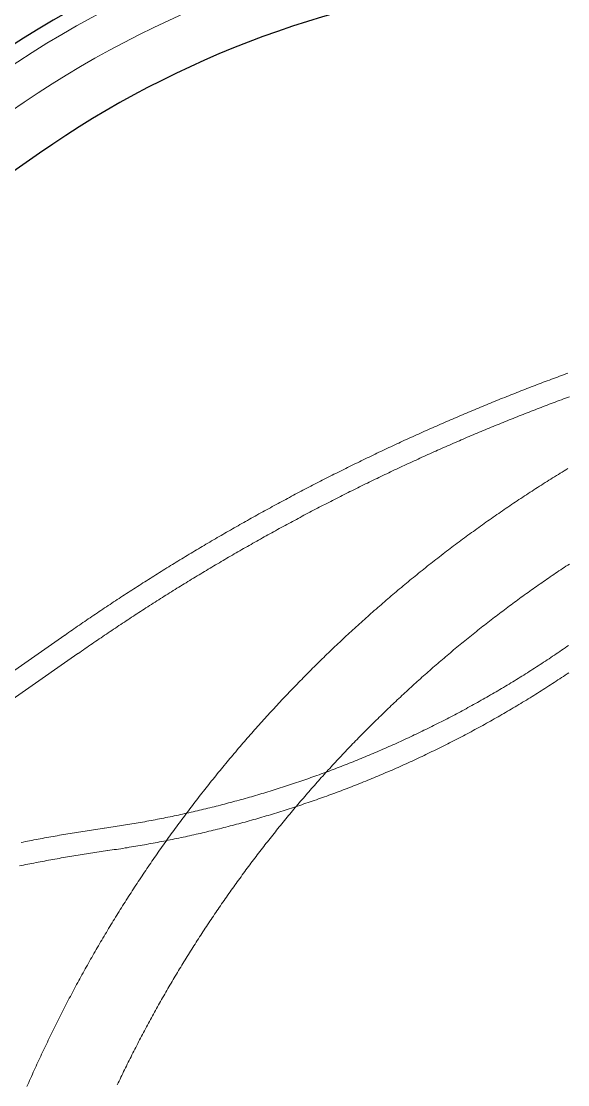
# Model space of a CAD drawing. Header units: millimetres. Extents: x 152904052 to 153933663, y 538271515 to 539240469.
# Drawn here: x 153535423 to 153537954, y 539135437 to 539140366 of the extents above; entities that cross this region are included whole.
import ezdxf

# ---------------------------------------------------------------- set-up
doc = ezdxf.new("R2010")
doc.units = ezdxf.units.MM
doc.layers.add('BORD', color=7, linetype='Continuous')

msp = doc.modelspace()

# ---------------------------------------------------------------- linework, layer by layer
at = {"layer": 'BORD', "color": 133}
for points in [[(153554984.3, 539142785.5), (153537621.8, 539141171.2, 0.129891), (153535157.4, 539140268.6, 0.129891)], [(153554996.9, 539142649.5), (153537634.5, 539141035.2, 0.130275), (153535229.4, 539140152.4), (153496595.8, 539113099.4)], [(153555015.4, 539142450.4), (153554741.3, 539142157.7), (153550360.2, 539141750.4), (153550161.9, 539141722.9), (153543988.6, 539141148.9), (153537679.4, 539140552.3, 0.130275), (153535507.6, 539139755.1), (153512021.4, 539123309), (153511884, 539123156.6)]]:
    msp.add_lwpolyline(points, format="xyb", dxfattribs=at)
at = {"layer": 'BORD', "color": 137, "lineweight": 0, "flags": 128}
for points in [[(153555004, 539142572.8), (153537641.6, 539140958.5, 0.130275), (153535273.5, 539140089.3), (153496639.9, 539113036.3)], [(153530945.3, 539136848.5), (153535372.2, 539139948.4, -0.130275), (153537657.5, 539140787.3), (153554721.3, 539142373.8), (153555015.4, 539142450.4)], [(153537962.1, 539138626.1), (153537952.8, 539138622.6), (153537943.4, 539138619.2), (153537934.1, 539138615.7), (153537924.7, 539138612.2), (153537915.3, 539138608.7), (153537906, 539138605.2), (153537896.6, 539138601.7), (153537887.3, 539138598.2), (153537878, 539138594.7), (153537868.6, 539138591.1), (153537859.3, 539138587.6), (153537850, 539138584), (153537840.6, 539138580.4), (153537831.3, 539138576.9), (153537822, 539138573.3), (153537812.7, 539138569.7), (153537803.4, 539138566.1), (153537794.1, 539138562.5), (153537784.8, 539138558.9), (153537775.5, 539138555.2), (153537766.2, 539138551.6), (153537756.9, 539138547.9), (153537747.6, 539138544.3), (153537738.3, 539138540.6), (153537729, 539138536.9), (153537719.7, 539138533.2), (153537710.4, 539138529.5), (153537701.2, 539138525.8), (153537691.9, 539138522.1), (153537682.6, 539138518.4), (153537673.4, 539138514.7), (153537664.1, 539138510.9), (153537654.9, 539138507.2), (153537645.6, 539138503.4), (153537636.4, 539138499.6), (153537627.1, 539138495.8), (153537617.9, 539138492.1), (153537608.7, 539138488.3), (153537599.4, 539138484.4), (153537590.2, 539138480.6), (153537581, 539138476.8), (153537571.8, 539138473), (153537562.6, 539138469.1), (153537553.3, 539138465.3), (153537544.1, 539138461.4), (153537534.9, 539138457.5), (153537525.7, 539138453.6), (153537516.5, 539138449.8), (153537507.3, 539138445.9), (153537498.2, 539138441.9), (153537489, 539138438), (153537479.8, 539138434.1), (153537470.6, 539138430.2), (153537461.4, 539138426.2), (153537452.3, 539138422.3), (153537443.1, 539138418.3), (153537434, 539138414.3), (153537424.8, 539138410.3), (153537415.6, 539138406.3), (153537406.5, 539138402.3), (153537397.4, 539138398.3), (153537388.2, 539138394.3), (153537379.1, 539138390.3), (153537369.9, 539138386.2), (153537360.8, 539138382.2), (153537351.7, 539138378.1), (153537342.6, 539138374.1), (153537333.5, 539138370), (153537324.3, 539138365.9), (153537315.2, 539138361.8), (153537306.1, 539138357.7), (153537297, 539138353.6), (153537287.9, 539138349.5), (153537278.8, 539138345.4), (153537269.8, 539138341.2), (153537260.7, 539138337.1), (153537251.6, 539138332.9), (153537242.5, 539138328.8), (153537233.4, 539138324.6), (153537224.4, 539138320.4), (153537215.3, 539138316.2), (153537206.3, 539138312), (153537197.2, 539138307.8), (153537188.2, 539138303.6), (153537179.1, 539138299.4), (153537170.1, 539138295.1), (153537161, 539138290.9), (153537152, 539138286.6), (153537143, 539138282.3), (153537134, 539138278.1), (153537124.9, 539138273.8), (153537115.9, 539138269.5), (153537106.9, 539138265.2), (153537097.9, 539138260.9), (153537088.9, 539138256.6), (153537079.9, 539138252.2), (153537070.9, 539138247.9), (153537061.9, 539138243.6), (153537052.9, 539138239.2), (153537043.9, 539138234.8), (153537035, 539138230.5), (153537026, 539138226.1), (153537017, 539138221.7), (153537008.1, 539138217.3), (153536999.1, 539138212.9), (153536990.2, 539138208.5), (153536981.2, 539138204), (153536972.3, 539138199.6), (153536963.3, 539138195.2), (153536954.4, 539138190.7), (153536945.4, 539138186.2), (153536936.5, 539138181.8), (153536927.6, 539138177.3), (153536918.7, 539138172.8), (153536909.8, 539138168.3), (153536900.9, 539138163.8), (153536891.9, 539138159.3), (153536883, 539138154.8), (153536874.1, 539138150.2), (153536865.3, 539138145.7), (153536856.4, 539138141.1), (153536847.5, 539138136.6), (153536838.6, 539138132), (153536829.7, 539138127.4), (153536820.9, 539138122.8), (153536812, 539138118.2), (153536803.1, 539138113.6), (153536794.3, 539138109), (153536785.4, 539138104.4), (153536776.6, 539138099.8), (153536767.7, 539138095.1), (153536758.9, 539138090.5), (153536750.1, 539138085.8), (153536741.3, 539138081.2), (153536732.4, 539138076.5), (153536723.6, 539138071.8), (153536714.8, 539138067.1), (153536706, 539138062.4), (153536697.2, 539138057.7), (153536688.4, 539138053), (153536679.6, 539138048.2), (153536670.8, 539138043.5), (153536662, 539138038.8), (153536653.2, 539138034), (153536644.5, 539138029.2), (153536635.7, 539138024.5), (153536626.9, 539138019.7), (153536618.2, 539138014.9), (153536609.4, 539138010.1), (153536600.7, 539138005.3), (153536591.9, 539138000.5), (153536583.2, 539137995.7), (153536574.4, 539137990.8), (153536565.7, 539137986), (153536557, 539137981.1), (153536548.2, 539137976.3), (153536539.5, 539137971.4), (153536530.8, 539137966.5), (153536522.1, 539137961.6), (153536513.4, 539137956.7), (153536504.7, 539137951.8), (153536496, 539137946.9), (153536487.3, 539137942), (153536478.6, 539137937.1), (153536470, 539137932.1), (153536461.3, 539137927.2), (153536452.6, 539137922.2), (153536444, 539137917.3), (153536435.3, 539137912.3), (153536426.6, 539137907.3), (153536418, 539137902.3), (153536409.4, 539137897.3), (153536400.7, 539137892.3), (153536392.1, 539137887.3), (153536383.5, 539137882.3), (153536374.8, 539137877.2), (153536366.2, 539137872.2), (153536357.6, 539137867.2), (153536349, 539137862.1), (153536340.4, 539137857), (153536331.8, 539137852), (153536323.2, 539137846.9), (153536314.6, 539137841.8), (153536306, 539137836.7), (153536297.4, 539137831.6), (153536288.9, 539137826.4), (153536280.3, 539137821.3), (153536271.7, 539137816.2), (153536263.2, 539137811), (153536254.6, 539137805.9), (153536246.1, 539137800.7), (153536237.5, 539137795.5), (153536229, 539137790.4), (153536220.5, 539137785.2), (153536211.9, 539137780), (153536203.4, 539137774.8), (153536194.9, 539137769.6), (153536186.4, 539137764.3), (153536177.9, 539137759.1), (153536169.4, 539137753.9), (153536160.9, 539137748.6), (153536152.4, 539137743.4), (153536143.9, 539137738.1), (153536135.4, 539137732.8), (153536127, 539137727.6), (153536118.5, 539137722.3), (153536110, 539137717), (153536101.6, 539137711.7), (153536093.1, 539137706.3), (153536084.7, 539137701), (153536076.2, 539137695.7), (153536067.8, 539137690.4), (153536059.4, 539137685), (153536050.9, 539137679.6), (153536042.5, 539137674.3), (153536034.1, 539137668.9), (153536025.7, 539137663.5), (153536017.3, 539137658.1), (153536008.9, 539137652.7), (153536000.5, 539137647.3), (153535992.1, 539137641.9), (153535983.7, 539137636.5), (153535975.3, 539137631.1), (153535967, 539137625.6), (153535958.6, 539137620.2), (153535950.2, 539137614.7), (153535941.9, 539137609.2), (153535933.5, 539137603.8), (153535925.2, 539137598.3), (153535916.9, 539137592.8), (153535908.5, 539137587.3), (153535900.2, 539137581.8), (153535891.9, 539137576.3), (153535883.6, 539137570.7), (153535875.2, 539137565.2), (153535866.9, 539137559.7), (153535858.6, 539137554.1), (153535850.3, 539137548.6), (153535842, 539137543), (153535833.8, 539137537.4), (153535825.5, 539137531.8), (153535817.2, 539137526.2), (153535808.9, 539137520.6), (153535800.7, 539137515), (153535792.4, 539137509.4), (153535784.2, 539137503.8), (153535775.9, 539137498.2), (153535767.7, 539137492.5), (153535759.5, 539137486.9), (153535751.2, 539137481.2), (153535743, 539137475.6), (153535734.8, 539137469.9), (153535726.6, 539137464.2), (153535718.4, 539137458.5), (153535710.2, 539137452.8), (153535702, 539137447.1), (153535693.8, 539137441.4), (153535685.6, 539137435.7), (153535685.1, 539137435.3), (153535685.1, 539137435.3), (153533439.3, 539135862.8, 0.943817)]]:
    msp.add_lwpolyline(points, format="xyb", dxfattribs=at)
for points in [[(153537954.3, 539138735), (153537944.8, 539138731.6), (153537935.3, 539138728.1), (153537925.9, 539138724.6), (153537916.4, 539138721.1), (153537906.9, 539138717.6), (153537897.5, 539138714.1), (153537888, 539138710.6), (153537878.6, 539138707.1), (153537869.1, 539138703.5), (153537859.7, 539138700), (153537850.2, 539138696.4), (153537840.8, 539138692.9), (153537831.4, 539138689.3), (153537821.9, 539138685.7), (153537812.5, 539138682.1), (153537803.1, 539138678.5), (153537793.7, 539138674.9), (153537784.2, 539138671.3), (153537774.8, 539138667.6), (153537765.4, 539138664), (153537756, 539138660.3), (153537746.6, 539138656.7), (153537737.2, 539138653), (153537727.8, 539138649.3), (153537718.4, 539138645.6), (153537709, 539138641.9), (153537699.6, 539138638.2), (153537690.3, 539138634.5), (153537680.9, 539138630.8), (153537671.5, 539138627.1), (153537662.2, 539138623.3), (153537652.8, 539138619.6), (153537643.4, 539138615.8), (153537634.1, 539138612), (153537624.7, 539138608.2), (153537615.4, 539138604.4), (153537606, 539138600.6), (153537596.7, 539138596.8), (153537587.3, 539138593), (153537578, 539138589.2), (153537568.7, 539138585.3), (153537559.3, 539138581.5), (153537550, 539138577.6), (153537540.7, 539138573.8), (153537531.4, 539138569.9), (153537522.1, 539138566), (153537512.8, 539138562.1), (153537503.5, 539138558.2), (153537494.2, 539138554.3), (153537484.9, 539138550.4), (153537475.6, 539138546.4), (153537466.3, 539138542.5), (153537457, 539138538.5), (153537447.7, 539138534.6), (153537438.4, 539138530.6), (153537429.2, 539138526.6), (153537419.9, 539138522.6), (153537410.6, 539138518.7), (153537401.4, 539138514.6), (153537392.1, 539138510.6), (153537382.9, 539138506.6), (153537373.6, 539138502.6), (153537364.4, 539138498.5), (153537355.1, 539138494.5), (153537345.9, 539138490.4), (153537336.7, 539138486.3), (153537327.4, 539138482.3), (153537318.2, 539138478.2), (153537309, 539138474.1), (153537299.8, 539138470), (153537290.6, 539138465.8), (153537281.4, 539138461.7), (153537272.2, 539138457.6), (153537263, 539138453.4), (153537253.8, 539138449.3), (153537244.6, 539138445.1), (153537235.4, 539138441), (153537226.2, 539138436.8), (153537217, 539138432.6), (153537207.8, 539138428.4), (153537198.7, 539138424.2), (153537189.5, 539138420), (153537180.3, 539138415.7), (153537171.2, 539138411.5), (153537162, 539138407.2), (153537152.9, 539138403), (153537143.7, 539138398.7), (153537134.6, 539138394.5), (153537125.5, 539138390.2), (153537116.3, 539138385.9), (153537107.2, 539138381.6), (153537098.1, 539138377.3), (153537089, 539138372.9), (153537079.8, 539138368.6), (153537070.7, 539138364.3), (153537061.6, 539138359.9), (153537052.5, 539138355.6), (153537043.4, 539138351.2), (153537034.3, 539138346.8), (153537025.2, 539138342.5), (153537016.2, 539138338.1), (153537007.1, 539138333.7), (153536998, 539138329.3), (153536988.9, 539138324.8), (153536979.9, 539138320.4), (153536970.8, 539138316), (153536961.8, 539138311.5), (153536952.7, 539138307.1), (153536943.7, 539138302.6), (153536934.6, 539138298.1), (153536925.6, 539138293.7), (153536916.5, 539138289.2), (153536907.5, 539138284.7), (153536898.5, 539138280.2), (153536889.5, 539138275.6), (153536880.4, 539138271.1), (153536871.4, 539138266.6), (153536862.4, 539138262), (153536853.4, 539138257.5), (153536844.4, 539138252.9), (153536835.4, 539138248.3), (153536826.4, 539138243.8), (153536817.4, 539138239.2), (153536808.5, 539138234.6), (153536799.5, 539138230), (153536790.5, 539138225.3), (153536781.5, 539138220.7), (153536772.6, 539138216.1), (153536763.6, 539138211.4), (153536754.7, 539138206.8), (153536745.7, 539138202.1), (153536736.8, 539138197.4), (153536727.8, 539138192.8), (153536718.9, 539138188.1), (153536710, 539138183.4), (153536701.1, 539138178.7), (153536692.1, 539138174), (153536683.2, 539138169.2), (153536674.3, 539138164.5), (153536665.4, 539138159.8), (153536656.5, 539138155), (153536647.6, 539138150.2), (153536638.7, 539138145.5), (153536629.8, 539138140.7), (153536620.9, 539138135.9), (153536612.1, 539138131.1), (153536603.2, 539138126.3), (153536594.3, 539138121.5), (153536585.5, 539138116.7), (153536576.6, 539138111.8), (153536567.8, 539138107), (153536558.9, 539138102.2), (153536550.1, 539138097.3), (153536541.2, 539138092.4), (153536532.4, 539138087.6), (153536523.6, 539138082.7), (153536514.7, 539138077.8), (153536505.9, 539138072.9), (153536497.1, 539138068), (153536488.3, 539138063), (153536479.5, 539138058.1), (153536470.7, 539138053.2), (153536461.9, 539138048.2), (153536453.1, 539138043.3), (153536444.3, 539138038.3), (153536435.5, 539138033.3), (153536426.8, 539138028.4), (153536418, 539138023.4), (153536409.2, 539138018.4), (153536400.5, 539138013.4), (153536391.7, 539138008.4), (153536383, 539138003.3), (153536374.2, 539137998.3), (153536365.5, 539137993.2), (153536356.7, 539137988.2), (153536348, 539137983.1), (153536339.3, 539137978.1), (153536330.6, 539137973), (153536321.9, 539137967.9), (153536313.1, 539137962.8), (153536304.4, 539137957.7), (153536295.7, 539137952.6), (153536287.1, 539137947.5), (153536278.4, 539137942.3), (153536269.7, 539137937.2), (153536261, 539137932.1), (153536252.3, 539137926.9), (153536243.7, 539137921.7), (153536235, 539137916.6), (153536226.3, 539137911.4), (153536217.7, 539137906.2), (153536209, 539137901), (153536200.4, 539137895.8), (153536191.8, 539137890.6), (153536183.1, 539137885.3), (153536174.5, 539137880.1), (153536165.9, 539137874.9), (153536157.3, 539137869.6), (153536148.7, 539137864.4), (153536140, 539137859.1), (153536131.4, 539137853.8), (153536122.8, 539137848.5), (153536114.3, 539137843.2), (153536105.7, 539137837.9), (153536097.1, 539137832.6), (153536088.5, 539137827.3), (153536080, 539137822), (153536071.4, 539137816.6), (153536062.8, 539137811.3), (153536054.3, 539137805.9), (153536045.7, 539137800.6), (153536037.2, 539137795.2), (153536028.7, 539137789.8), (153536020.1, 539137784.4), (153536011.6, 539137779), (153536003.1, 539137773.6), (153535994.6, 539137768.2), (153535986.1, 539137762.8), (153535977.5, 539137757.4), (153535969.1, 539137751.9), (153535960.6, 539137746.5), (153535952.1, 539137741), (153535943.6, 539137735.6), (153535935.1, 539137730.1), (153535926.6, 539137724.6), (153535918.2, 539137719.1), (153535909.7, 539137713.6), (153535901.3, 539137708.1), (153535892.8, 539137702.6), (153535884.4, 539137697.1), (153535875.9, 539137691.5), (153535867.5, 539137686), (153535859.1, 539137680.5), (153535850.6, 539137674.9), (153535842.2, 539137669.3), (153535833.8, 539137663.8), (153535825.4, 539137658.2), (153535817, 539137652.6), (153535808.6, 539137647), (153535800.2, 539137641.4), (153535791.9, 539137635.8), (153535783.5, 539137630.1), (153535775.1, 539137624.5), (153535766.7, 539137618.9), (153535758.4, 539137613.2), (153535750, 539137607.6), (153535741.7, 539137601.9), (153535733.3, 539137596.2), (153535725, 539137590.5), (153535716.7, 539137584.8), (153535708.3, 539137579.1), (153535700, 539137573.4), (153535691.7, 539137567.7), (153535683.4, 539137562), (153535675.1, 539137556.3), (153535666.8, 539137550.5), (153535658.5, 539137544.8), (153535650.2, 539137539), (153535641.9, 539137533.2), (153535633.7, 539137527.5), (153535625.4, 539137521.7), (153535624.9, 539137521.3), (153535624.9, 539137521.3), (153532203.2, 539135125.5)], [(153535449, 539135428.9), (153535453.2, 539135438.4), (153535457.3, 539135447.8), (153535461.5, 539135457.2), (153535465.7, 539135466.7), (153535469.8, 539135476.1), (153535474.1, 539135485.5), (153535478.3, 539135494.9), (153535482.5, 539135504.3), (153535486.8, 539135513.7), (153535491, 539135523.1), (153535495.3, 539135532.5), (153535499.6, 539135541.8), (153535503.9, 539135551.2), (153535508.3, 539135560.5), (153535512.6, 539135569.9), (153535517, 539135579.2), (153535521.4, 539135588.6), (153535525.7, 539135597.9), (153535530.2, 539135607.2), (153535534.6, 539135616.5), (153535539, 539135625.8), (153535543.5, 539135635.1), (153535547.9, 539135644.4), (153535552.4, 539135653.7), (153535556.9, 539135663), (153535561.4, 539135672.3), (153535566, 539135681.5), (153535570.5, 539135690.8), (153535575.1, 539135700), (153535579.6, 539135709.3), (153535584.2, 539135718.5), (153535588.8, 539135727.7), (153535593.4, 539135736.9), (153535598.1, 539135746.1), (153535602.7, 539135755.3), (153535607.4, 539135764.5), (153535612.1, 539135773.7), (153535616.8, 539135782.9), (153535621.5, 539135792.1), (153535626.2, 539135801.2), (153535630.9, 539135810.4), (153535635.7, 539135819.5), (153535640.5, 539135828.7), (153535645.3, 539135837.8), (153535650.1, 539135846.9), (153535654.9, 539135856), (153535659.7, 539135865.2), (153535664.6, 539135874.3), (153535669.4, 539135883.4), (153535674.3, 539135892.4), (153535679.2, 539135901.5), (153535684.1, 539135910.6), (153535689, 539135919.6), (153535693.9, 539135928.7), (153535698.9, 539135937.7), (153535703.8, 539135946.8), (153535708.8, 539135955.8), (153535713.8, 539135964.8), (153535718.8, 539135973.8), (153535723.9, 539135982.8), (153535728.9, 539135991.8), (153535733.9, 539136000.8), (153535739, 539136009.8), (153535744.1, 539136018.8), (153535749.2, 539136027.7), (153535754.3, 539136036.7), (153535759.4, 539136045.6), (153535764.6, 539136054.6), (153535769.7, 539136063.5), (153535774.9, 539136072.4), (153535780.1, 539136081.3), (153535785.3, 539136090.2), (153535790.5, 539136099.1), (153535795.7, 539136108), (153535801, 539136116.9), (153535806.2, 539136125.8), (153535811.5, 539136134.6), (153535816.8, 539136143.5), (153535822.1, 539136152.3), (153535827.4, 539136161.1), (153535832.7, 539136170), (153535838.1, 539136178.8), (153535843.4, 539136187.6), (153535848.8, 539136196.4), (153535854.2, 539136205.2), (153535859.6, 539136214), (153535865, 539136222.7), (153535870.4, 539136231.5), (153535875.9, 539136240.2), (153535881.3, 539136249), (153535886.8, 539136257.7), (153535892.3, 539136266.5), (153535897.8, 539136275.2), (153535903.3, 539136283.9), (153535908.9, 539136292.6), (153535914.4, 539136301.3), (153535920, 539136310), (153535925.5, 539136318.6), (153535931.1, 539136327.3), (153535936.7, 539136336), (153535942.3, 539136344.6), (153535948, 539136353.2), (153535953.6, 539136361.9), (153535959.3, 539136370.5), (153535964.9, 539136379.1), (153535970.6, 539136387.7), (153535976.3, 539136396.3), (153535982.1, 539136404.9), (153535987.8, 539136413.4), (153535993.5, 539136422), (153535999.3, 539136430.5), (153536005.1, 539136439.1), (153536010.8, 539136447.6), (153536016.6, 539136456.1), (153536022.5, 539136464.7), (153536028.3, 539136473.2), (153536034.1, 539136481.7), (153536040, 539136490.1), (153536045.8, 539136498.6), (153536051.7, 539136507.1), (153536057.6, 539136515.5), (153536063.5, 539136524), (153536069.5, 539136532.4), (153536075.4, 539136540.9), (153536081.3, 539136549.3), (153536087.3, 539136557.7), (153536093.3, 539136566.1), (153536099.3, 539136574.5), (153536105.3, 539136582.9), (153536111.3, 539136591.2), (153536117.4, 539136599.6), (153536123.4, 539136607.9), (153536129.5, 539136616.3), (153536135.5, 539136624.6), (153536141.6, 539136632.9), (153536147.7, 539136641.2), (153536153.8, 539136649.5), (153536160, 539136657.8), (153536166.1, 539136666.1), (153536172.3, 539136674.4), (153536178.4, 539136682.6), (153536184.6, 539136690.9), (153536190.8, 539136699.1), (153536197, 539136707.3), (153536203.3, 539136715.6), (153536209.5, 539136723.8), (153536215.8, 539136732), (153536222, 539136740.2), (153536228.3, 539136748.3), (153536234.6, 539136756.5), (153536240.9, 539136764.7), (153536247.2, 539136772.8), (153536253.6, 539136780.9), (153536259.9, 539136789.1), (153536266.3, 539136797.2), (153536272.6, 539136805.3), (153536279, 539136813.4), (153536285.4, 539136821.5), (153536291.8, 539136829.5), (153536298.2, 539136837.6), (153536304.7, 539136845.6), (153536311.1, 539136853.7), (153536317.6, 539136861.7), (153536324.1, 539136869.7), (153536330.6, 539136877.8), (153536337.1, 539136885.8), (153536343.6, 539136893.7), (153536350.1, 539136901.7), (153536356.7, 539136909.7), (153536363.2, 539136917.6), (153536369.8, 539136925.6), (153536376.4, 539136933.5), (153536383, 539136941.4), (153536389.6, 539136949.4), (153536396.2, 539136957.3), (153536402.8, 539136965.2), (153536409.5, 539136973), (153536416.1, 539136980.9), (153536422.8, 539136988.8), (153536429.5, 539136996.6), (153536436.2, 539137004.4), (153536442.9, 539137012.3), (153536449.6, 539137020.1), (153536456.4, 539137027.9), (153536463.1, 539137035.7), (153536469.9, 539137043.5), (153536476.7, 539137051.2), (153536483.5, 539137059), (153536490.3, 539137066.7), (153536497.1, 539137074.5), (153536503.9, 539137082.2), (153536510.7, 539137089.9), (153536517.6, 539137097.6), (153536524.4, 539137105.3), (153536531.3, 539137113), (153536538.2, 539137120.7), (153536545.1, 539137128.3), (153536552, 539137136), (153536559, 539137143.6), (153536565.9, 539137151.2), (153536572.8, 539137158.9), (153536579.8, 539137166.5), (153536586.8, 539137174), (153536593.8, 539137181.6), (153536600.8, 539137189.2), (153536607.8, 539137196.7), (153536614.8, 539137204.3), (153536621.9, 539137211.8), (153536628.9, 539137219.3), (153536636, 539137226.9), (153536643.1, 539137234.4), (153536650.1, 539137241.8), (153536657.2, 539137249.3), (153536664.4, 539137256.8), (153536671.5, 539137264.2), (153536678.6, 539137271.7), (153536685.8, 539137279.1), (153536692.9, 539137286.5), (153536700.1, 539137293.9), (153536707.3, 539137301.3), (153536714.5, 539137308.7), (153536721.7, 539137316.1), (153536728.9, 539137323.4), (153536736.2, 539137330.8), (153536743.4, 539137338.1), (153536750.7, 539137345.4), (153536757.9, 539137352.7), (153536765.2, 539137360), (153536772.5, 539137367.3), (153536779.8, 539137374.6), (153536787.1, 539137381.9), (153536794.5, 539137389.1), (153536801.8, 539137396.3), (153536809.2, 539137403.6), (153536816.5, 539137410.8), (153536823.9, 539137418), (153536831.3, 539137425.2), (153536838.7, 539137432.4), (153536846.1, 539137439.5), (153536853.5, 539137446.7), (153536861, 539137453.8), (153536868.4, 539137460.9), (153536875.9, 539137468.1), (153536883.3, 539137475.2), (153536890.8, 539137482.3), (153536898.3, 539137489.3), (153536905.8, 539137496.4), (153536913.3, 539137503.5), (153536920.9, 539137510.5), (153536928.4, 539137517.5), (153536936, 539137524.5), (153536943.5, 539137531.6), (153536951.1, 539137538.5), (153536958.7, 539137545.5), (153536966.3, 539137552.5), (153536973.9, 539137559.5), (153536981.5, 539137566.4), (153536989.1, 539137573.3), (153536996.8, 539137580.2), (153537004.4, 539137587.2), (153537012.1, 539137594), (153537019.8, 539137600.9), (153537027.5, 539137607.8), (153537035.2, 539137614.7), (153537042.9, 539137621.5), (153537050.6, 539137628.3), (153537058.3, 539137635.1), (153537066.1, 539137642), (153537073.8, 539137648.7), (153537081.6, 539137655.5), (153537089.4, 539137662.3), (153537097.2, 539137669), (153537105, 539137675.8), (153537112.8, 539137682.5), (153537120.6, 539137689.2), (153537128.4, 539137695.9), (153537136.3, 539137702.6), (153537144.1, 539137709.3), (153537152, 539137716), (153537159.9, 539137722.6), (153537167.8, 539137729.3), (153537175.7, 539137735.9), (153537183.6, 539137742.5), (153537191.5, 539137749.1), (153537199.4, 539137755.7), (153537207.4, 539137762.3), (153537215.3, 539137768.8), (153537223.3, 539137775.4), (153537231.3, 539137781.9), (153537239.3, 539137788.4), (153537247.3, 539137794.9), (153537255.3, 539137801.4), (153537263.3, 539137807.9), (153537271.3, 539137814.4), (153537279.3, 539137820.8), (153537287.4, 539137827.3), (153537295.4, 539137833.7), (153537303.5, 539137840.1), (153537311.6, 539137846.5), (153537319.7, 539137852.9), (153537327.8, 539137859.3), (153537335.9, 539137865.7), (153537344, 539137872), (153537352.2, 539137878.3), (153537360.3, 539137884.7), (153537368.5, 539137891), (153537376.6, 539137897.3), (153537384.8, 539137903.6), (153537393, 539137909.8), (153537401.2, 539137916.1), (153537409.4, 539137922.3), (153537417.6, 539137928.5), (153537425.8, 539137934.8), (153537434.1, 539137941), (153537442.3, 539137947.2), (153537450.6, 539137953.3), (153537458.8, 539137959.5), (153537467.1, 539137965.6), (153537475.4, 539137971.8), (153537483.7, 539137977.9), (153537492, 539137984), (153537500.3, 539137990.1), (153537508.6, 539137996.2), (153537517, 539138002.2), (153537525.3, 539138008.3), (153537533.7, 539138014.3), (153537542, 539138020.4), (153537550.4, 539138026.4), (153537558.8, 539138032.4), (153537567.2, 539138038.4), (153537575.6, 539138044.3), (153537584, 539138050.3), (153537592.4, 539138056.2), (153537600.9, 539138062.2), (153537609.3, 539138068.1), (153537617.8, 539138074), (153537626.2, 539138079.9), (153537634.7, 539138085.7), (153537643.2, 539138091.6), (153537651.7, 539138097.4), (153537660.2, 539138103.3), (153537668.7, 539138109.1), (153537677.2, 539138114.9), (153537685.7, 539138120.7), (153537694.3, 539138126.5), (153537702.8, 539138132.2), (153537711.4, 539138138), (153537720, 539138143.7), (153537728.5, 539138149.4), (153537737.1, 539138155.1), (153537745.7, 539138160.8), (153537754.3, 539138166.5), (153537762.9, 539138172.2), (153537771.6, 539138177.8), (153537780.2, 539138183.4), (153537788.8, 539138189.1), (153537797.5, 539138194.7), (153537806.2, 539138200.3), (153537814.8, 539138205.8), (153537823.5, 539138211.4), (153537832.2, 539138217), (153537840.9, 539138222.5), (153537849.6, 539138228), (153537858.3, 539138233.5), (153537867, 539138239), (153537875.8, 539138244.5), (153537884.5, 539138250), (153537893.3, 539138255.4), (153537902, 539138260.8), (153537910.8, 539138266.3), (153537919.6, 539138271.7), (153537928.4, 539138277.1), (153537937.2, 539138282.4), (153537946, 539138287.8), (153537954.8, 539138293.2)], [(153535867.6, 539135436.6), (153535871.7, 539135445.4), (153535875.9, 539135454.1), (153535880.1, 539135462.9), (153535884.3, 539135471.6), (153535888.5, 539135480.3), (153535892.7, 539135489.1), (153535896.9, 539135497.8), (153535901.1, 539135506.5), (153535905.4, 539135515.2), (153535909.7, 539135523.9), (153535914, 539135532.6), (153535918.3, 539135541.3), (153535922.6, 539135549.9), (153535926.9, 539135558.6), (153535931.2, 539135567.3), (153535935.6, 539135575.9), (153535940, 539135584.6), (153535944.3, 539135593.2), (153535948.7, 539135601.9), (153535953.2, 539135610.5), (153535957.6, 539135619.1), (153535962, 539135627.7), (153535966.5, 539135636.3), (153535971, 539135644.9), (153535975.4, 539135653.5), (153535979.9, 539135662.1), (153535984.4, 539135670.7), (153535989, 539135679.2), (153535993.5, 539135687.8), (153535998.1, 539135696.3), (153536002.6, 539135704.9), (153536007.2, 539135713.4), (153536011.8, 539135722), (153536016.4, 539135730.5), (153536021, 539135739), (153536025.7, 539135747.5), (153536030.3, 539135756), (153536035, 539135764.5), (153536039.7, 539135773), (153536044.4, 539135781.5), (153536049.1, 539135789.9), (153536053.8, 539135798.4), (153536058.5, 539135806.9), (153536063.3, 539135815.3), (153536068, 539135823.7), (153536072.8, 539135832.2), (153536077.6, 539135840.6), (153536082.4, 539135849), (153536087.2, 539135857.4), (153536092.1, 539135865.8), (153536096.9, 539135874.2), (153536101.8, 539135882.6), (153536106.6, 539135891), (153536111.5, 539135899.3), (153536116.4, 539135907.7), (153536121.3, 539135916), (153536126.3, 539135924.4), (153536131.2, 539135932.7), (153536136.2, 539135941.1), (153536141.1, 539135949.4), (153536146.1, 539135957.7), (153536151.1, 539135966), (153536156.1, 539135974.3), (153536161.2, 539135982.6), (153536166.2, 539135990.8), (153536171.2, 539135999.1), (153536176.3, 539136007.4), (153536181.4, 539136015.6), (153536186.5, 539136023.9), (153536191.6, 539136032.1), (153536196.7, 539136040.3), (153536201.8, 539136048.6), (153536207, 539136056.8), (153536212.1, 539136065), (153536217.3, 539136073.2), (153536222.5, 539136081.4), (153536227.7, 539136089.5), (153536232.9, 539136097.7), (153536238.1, 539136105.9), (153536243.4, 539136114), (153536248.6, 539136122.2), (153536253.9, 539136130.3), (153536259.2, 539136138.4), (153536264.4, 539136146.5), (153536269.8, 539136154.6), (153536275.1, 539136162.7), (153536280.4, 539136170.8), (153536285.8, 539136178.9), (153536291.1, 539136187), (153536296.5, 539136195.1), (153536301.9, 539136203.1), (153536307.3, 539136211.2), (153536312.7, 539136219.2), (153536318.1, 539136227.2), (153536323.5, 539136235.2), (153536329, 539136243.3), (153536334.5, 539136251.3), (153536339.9, 539136259.3), (153536345.4, 539136267.2), (153536350.9, 539136275.2), (153536356.4, 539136283.2), (153536362, 539136291.1), (153536367.5, 539136299.1), (153536373.1, 539136307), (153536378.6, 539136315), (153536384.2, 539136322.9), (153536389.8, 539136330.8), (153536395.4, 539136338.7), (153536401, 539136346.6), (153536406.7, 539136354.5), (153536412.3, 539136362.4), (153536418, 539136370.2), (153536423.6, 539136378.1), (153536429.3, 539136385.9), (153536435, 539136393.8), (153536440.7, 539136401.6), (153536446.5, 539136409.4), (153536452.2, 539136417.2), (153536458, 539136425), (153536463.7, 539136432.8), (153536469.5, 539136440.6), (153536475.3, 539136448.4), (153536481.1, 539136456.1), (153536486.9, 539136463.9), (153536492.7, 539136471.6), (153536498.6, 539136479.4), (153536504.4, 539136487.1), (153536510.3, 539136494.8), (153536516.1, 539136502.5), (153536522, 539136510.2), (153536527.9, 539136517.9), (153536533.8, 539136525.6), (153536539.8, 539136533.2), (153536545.7, 539136540.9), (153536551.7, 539136548.5), (153536557.6, 539136556.2), (153536563.6, 539136563.8), (153536569.6, 539136571.4), (153536575.6, 539136579), (153536581.6, 539136586.6), (153536587.6, 539136594.2), (153536593.7, 539136601.8), (153536599.7, 539136609.4), (153536605.8, 539136616.9), (153536611.9, 539136624.5), (153536618, 539136632), (153536624.1, 539136639.5), (153536630.2, 539136647), (153536636.3, 539136654.6), (153536642.4, 539136662.1), (153536648.6, 539136669.5), (153536654.7, 539136677), (153536660.9, 539136684.5), (153536667.1, 539136691.9), (153536673.3, 539136699.4), (153536679.5, 539136706.8), (153536685.7, 539136714.3), (153536692, 539136721.7), (153536698.2, 539136729.1), (153536704.5, 539136736.5), (153536710.8, 539136743.9), (153536717, 539136751.2), (153536723.3, 539136758.6), (153536729.6, 539136766), (153536736, 539136773.3), (153536742.3, 539136780.6), (153536748.6, 539136788), (153536755, 539136795.3), (153536761.4, 539136802.6), (153536767.7, 539136809.9), (153536774.1, 539136817.2), (153536780.5, 539136824.4), (153536787, 539136831.7), (153536793.4, 539136838.9), (153536799.8, 539136846.2), (153536806.3, 539136853.4), (153536812.7, 539136860.6), (153536819.2, 539136867.8), (153536825.7, 539136875), (153536832.2, 539136882.2), (153536838.7, 539136889.4), (153536845.2, 539136896.6), (153536851.8, 539136903.7), (153536858.3, 539136910.9), (153536864.9, 539136918), (153536871.4, 539136925.1), (153536878, 539136932.2), (153536884.6, 539136939.3), (153536891.2, 539136946.4), (153536897.8, 539136953.5), (153536904.5, 539136960.6), (153536911.1, 539136967.6), (153536917.8, 539136974.7), (153536924.4, 539136981.7), (153536931.1, 539136988.8), (153536937.8, 539136995.8), (153536944.5, 539137002.8), (153536951.2, 539137009.8), (153536957.9, 539137016.7), (153536964.6, 539137023.7), (153536971.4, 539137030.7), (153536978.1, 539137037.6), (153536984.9, 539137044.6), (153536991.7, 539137051.5), (153536998.5, 539137058.4), (153537005.3, 539137065.3), (153537012.1, 539137072.2), (153537018.9, 539137079.1), (153537025.7, 539137086), (153537032.6, 539137092.8), (153537039.4, 539137099.7), (153537046.3, 539137106.5), (153537053.2, 539137113.3), (153537060.1, 539137120.1), (153537067, 539137126.9), (153537073.9, 539137133.7), (153537080.8, 539137140.5), (153537087.7, 539137147.3), (153537094.7, 539137154), (153537101.6, 539137160.8), (153537108.6, 539137167.5), (153537115.6, 539137174.2), (153537122.6, 539137181), (153537129.6, 539137187.7), (153537136.6, 539137194.3), (153537143.6, 539137201), (153537150.6, 539137207.7), (153537157.7, 539137214.3), (153537164.7, 539137221), (153537171.8, 539137227.6), (153537178.9, 539137234.2), (153537186, 539137240.8), (153537193.1, 539137247.4), (153537200.2, 539137254), (153537207.3, 539137260.6), (153537214.4, 539137267.2), (153537221.6, 539137273.7), (153537228.7, 539137280.3), (153537235.9, 539137286.8), (153537243, 539137293.3), (153537250.2, 539137299.8), (153537257.4, 539137306.3), (153537264.6, 539137312.8), (153537271.8, 539137319.2), (153537279.1, 539137325.7), (153537286.3, 539137332.1), (153537293.6, 539137338.6), (153537300.8, 539137345), (153537308.1, 539137351.4), (153537315.4, 539137357.8), (153537322.7, 539137364.2), (153537330, 539137370.5), (153537337.3, 539137376.9), (153537344.6, 539137383.3), (153537351.9, 539137389.6), (153537359.3, 539137395.9), (153537366.6, 539137402.2), (153537374, 539137408.5), (153537381.3, 539137414.8), (153537388.7, 539137421.1), (153537396.1, 539137427.4), (153537403.5, 539137433.6), (153537410.9, 539137439.8), (153537418.4, 539137446.1), (153537425.8, 539137452.3), (153537433.2, 539137458.5), (153537440.7, 539137464.7), (153537448.2, 539137470.9), (153537455.6, 539137477), (153537463.1, 539137483.2), (153537470.6, 539137489.3), (153537478.1, 539137495.5), (153537485.6, 539137501.6), (153537493.2, 539137507.7), (153537500.7, 539137513.8), (153537508.2, 539137519.9), (153537515.8, 539137525.9), (153537523.4, 539137532), (153537530.9, 539137538), (153537538.5, 539137544), (153537546.1, 539137550.1), (153537553.7, 539137556.1), (153537561.3, 539137562.1), (153537569, 539137568), (153537576.6, 539137574), (153537584.2, 539137580), (153537591.9, 539137585.9), (153537599.6, 539137591.8), (153537607.2, 539137597.8), (153537614.9, 539137603.7), (153537622.6, 539137609.6), (153537630.3, 539137615.4), (153537638, 539137621.3), (153537645.7, 539137627.2), (153537653.5, 539137633), (153537661.2, 539137638.8), (153537669, 539137644.7), (153537676.7, 539137650.5), (153537684.5, 539137656.2), (153537692.3, 539137662), (153537700.1, 539137667.8), (153537707.9, 539137673.5), (153537715.7, 539137679.3), (153537723.5, 539137685), (153537731.3, 539137690.7), (153537739.1, 539137696.4), (153537747, 539137702.1), (153537754.8, 539137707.8), (153537762.7, 539137713.5), (153537770.6, 539137719.1), (153537778.5, 539137724.7), (153537786.3, 539137730.4), (153537794.2, 539137736), (153537802.2, 539137741.6), (153537810.1, 539137747.2), (153537818, 539137752.7), (153537825.9, 539137758.3), (153537833.9, 539137763.8), (153537841.8, 539137769.4), (153537849.8, 539137774.9), (153537857.8, 539137780.4), (153537865.8, 539137785.9), (153537873.7, 539137791.4), (153537881.7, 539137796.9), (153537889.8, 539137802.3), (153537897.8, 539137807.8), (153537905.8, 539137813.2), (153537913.8, 539137818.6), (153537921.9, 539137824), (153537929.9, 539137829.4), (153537938, 539137834.8), (153537946.1, 539137840.1), (153537954.1, 539137845.5), (153537962.2, 539137850.8)], [(153535422.2, 539136560.2), (153535432, 539136562.2), (153535441.9, 539136564.1), (153535451.7, 539136566), (153535461.5, 539136568), (153535471.4, 539136569.9), (153535481.2, 539136571.8), (153535491.1, 539136573.6), (153535500.9, 539136575.5), (153535510.7, 539136577.3), (153535520.6, 539136579.2), (153535530.5, 539136581), (153535540.3, 539136582.8), (153535550.2, 539136584.6), (153535560, 539136586.4), (153535569.9, 539136588.1), (153535579.8, 539136589.9), (153535589.6, 539136591.6), (153535599.5, 539136593.3), (153535609.4, 539136595), (153535619.3, 539136596.7), (153535629.1, 539136598.4), (153535639, 539136600.1), (153535648.9, 539136601.7), (153535658.8, 539136603.3), (153535668.7, 539136605), (153535678.6, 539136606.6), (153535688.5, 539136608.2), (153535698.4, 539136609.7), (153535708.3, 539136611.3), (153535718.2, 539136612.8), (153535728.1, 539136614.4), (153535738, 539136615.9), (153535747.9, 539136617.4), (153535757.8, 539136618.9), (153535767.7, 539136620.4), (153535777.6, 539136621.8), (153535787.5, 539136623.3), (153535797.5, 539136624.7), (153535807.4, 539136626.2), (153535808.5, 539136626.3), (153535808.5, 539136626.3), (153535818.3, 539136627.7), (153535828.2, 539136629.2), (153535838.1, 539136630.6), (153535847.9, 539136632.1), (153535857.8, 539136633.6), (153535867.6, 539136635.1), (153535877.5, 539136636.6), (153535887.3, 539136638.2), (153535896.1, 539136639.6), (153535905.9, 539136641.2), (153535915.8, 539136642.8), (153535925.6, 539136644.4), (153535935.4, 539136646.1), (153535945.3, 539136647.8), (153535955.1, 539136649.4), (153535964.9, 539136651.2), (153535974.7, 539136652.9), (153535984.6, 539136654.6), (153535994.4, 539136656.4), (153536004.2, 539136658.2), (153536014, 539136660), (153536023.8, 539136661.8), (153536033.6, 539136663.7), (153536043.4, 539136665.5), (153536053.2, 539136667.4), (153536063, 539136669.3), (153536072.7, 539136671.3), (153536082.5, 539136673.2), (153536092.3, 539136675.2), (153536102.1, 539136677.1), (153536111.8, 539136679.2), (153536121.6, 539136681.2), (153536131.3, 539136683.2), (153536141.1, 539136685.3), (153536150.9, 539136687.4), (153536160.6, 539136689.5), (153536170.3, 539136691.6), (153536180.1, 539136693.7), (153536189.8, 539136695.9), (153536199.5, 539136698.1), (153536209.3, 539136700.3), (153536219, 539136702.5), (153536228.7, 539136704.7), (153536238.4, 539136707), (153536248.1, 539136709.2), (153536257.8, 539136711.5), (153536267.5, 539136713.9), (153536277.2, 539136716.2), (153536286.9, 539136718.5), (153536296.6, 539136720.9), (153536306.3, 539136723.3), (153536315.9, 539136725.7), (153536325.6, 539136728.2), (153536335.3, 539136730.6), (153536344.9, 539136733.1), (153536354.6, 539136735.6), (153536364.2, 539136738.1), (153536373.9, 539136740.6), (153536383.5, 539136743.1), (153536393.1, 539136745.7), (153536402.8, 539136748.3), (153536412.4, 539136750.9), (153536422, 539136753.5), (153536431.6, 539136756.2), (153536441.2, 539136758.8), (153536450.8, 539136761.5), (153536460.4, 539136764.2), (153536470, 539136766.9), (153536479.6, 539136769.7), (153536489.2, 539136772.4), (153536498.8, 539136775.2), (153536508.3, 539136778), (153536517.9, 539136780.8), (153536527.5, 539136783.7), (153536537, 539136786.5), (153536546.6, 539136789.4), (153536556.1, 539136792.3), (153536565.6, 539136795.2), (153536575.2, 539136798.1), (153536584.7, 539136801.1), (153536594.2, 539136804), (153536603.7, 539136807), (153536613.2, 539136810), (153536622.7, 539136813.1), (153536632.2, 539136816.1), (153536641.7, 539136819.2), (153536651.2, 539136822.2), (153536660.7, 539136825.4), (153536670.1, 539136828.5), (153536679.6, 539136831.6), (153536689.1, 539136834.8), (153536698.5, 539136837.9), (153536708, 539136841.1), (153536717.4, 539136844.4), (153536726.8, 539136847.6), (153536736.2, 539136850.8), (153536745.7, 539136854.1), (153536755.1, 539136857.4), (153536764.5, 539136860.7), (153536773.9, 539136864), (153536783.3, 539136867.4), (153536792.7, 539136870.8), (153536802, 539136874.1), (153536811.4, 539136877.5), (153536820.8, 539136881), (153536830.1, 539136884.4), (153536839.5, 539136887.9), (153536848.8, 539136891.3), (153536858.2, 539136894.8), (153536867.5, 539136898.4), (153536876.8, 539136901.9), (153536886.1, 539136905.4), (153536895.4, 539136909), (153536904.7, 539136912.6), (153536914, 539136916.2), (153536923.3, 539136919.8), (153536932.6, 539136923.5), (153536941.9, 539136927.1), (153536951.1, 539136930.8), (153536960.4, 539136934.5), (153536969.6, 539136938.2), (153536978.9, 539136942), (153536988.1, 539136945.7), (153536997.3, 539136949.5), (153537006.6, 539136953.3), (153537015.8, 539136957.1), (153537025, 539136961), (153537034.2, 539136964.8), (153537043.4, 539136968.7), (153537052.6, 539136972.6), (153537061.7, 539136976.5), (153537070.9, 539136980.4), (153537080, 539136984.3), (153537089.2, 539136988.3), (153537098.3, 539136992.3), (153537107.5, 539136996.3), (153537116.6, 539137000.3), (153537125.7, 539137004.3), (153537134.8, 539137008.4), (153537143.9, 539137012.4), (153537153, 539137016.5), (153537162.1, 539137020.6), (153537171.2, 539137024.7), (153537180.3, 539137028.9), (153537189.3, 539137033), (153537198.4, 539137037.2), (153537207.4, 539137041.4), (153537216.5, 539137045.6), (153537225.5, 539137049.9), (153537234.5, 539137054.1), (153537243.5, 539137058.4), (153537252.5, 539137062.7), (153537261.5, 539137067), (153537270.5, 539137071.3), (153537279.5, 539137075.6), (153537288.4, 539137080), (153537297.4, 539137084.4), (153537306.3, 539137088.7), (153537315.3, 539137093.2), (153537324.2, 539137097.6), (153537333.1, 539137102), (153537342.1, 539137106.5), (153537351, 539137111), (153537359.9, 539137115.5), (153537368.7, 539137120), (153537377.6, 539137124.5), (153537386.5, 539137129.1), (153537395.3, 539137133.7), (153537404.2, 539137138.3), (153537413, 539137142.9), (153537421.9, 539137147.5), (153537430.7, 539137152.1), (153537439.5, 539137156.8), (153537448.3, 539137161.5), (153537457.1, 539137166.2), (153537465.9, 539137170.9), (153537474.7, 539137175.6), (153537483.4, 539137180.3), (153537492.2, 539137185.1), (153537500.9, 539137189.9), (153537509.7, 539137194.7), (153537518.4, 539137199.5), (153537527.1, 539137204.3), (153537535.8, 539137209.2), (153537544.5, 539137214.1), (153537553.2, 539137219), (153537561.9, 539137223.9), (153537570.6, 539137228.8), (153537579.2, 539137233.7), (153537587.9, 539137238.7), (153537596.5, 539137243.7), (153537605.2, 539137248.6), (153537613.8, 539137253.7), (153537622.4, 539137258.7), (153537631, 539137263.7), (153537639.6, 539137268.8), (153537648.2, 539137273.9), (153537656.7, 539137279), (153537665.3, 539137284.1), (153537673.8, 539137289.2), (153537682.4, 539137294.3), (153537690.9, 539137299.5), (153537699.4, 539137304.7), (153537707.9, 539137309.9), (153537716.4, 539137315.1), (153537724.9, 539137320.3), (153537733.4, 539137325.6), (153537741.9, 539137330.8), (153537750.3, 539137336.1), (153537758.8, 539137341.4), (153537767.2, 539137346.7), (153537775.6, 539137352.1), (153537784, 539137357.4), (153537792.4, 539137362.8), (153537800.8, 539137368.2), (153537809.2, 539137373.6), (153537817.6, 539137379), (153537826, 539137384.4), (153537834.3, 539137389.9), (153537842.6, 539137395.3), (153537851, 539137400.8), (153537859.3, 539137406.3), (153537867.6, 539137411.8), (153537875.9, 539137417.4), (153537884.2, 539137422.9), (153537892.4, 539137428.5), (153537900.7, 539137434.1), (153537908.9, 539137439.7), (153537917.2, 539137445.3), (153537925.4, 539137450.9), (153537933.6, 539137456.6), (153537941.8, 539137462.2), (153537950, 539137467.9), (153537958.2, 539137473.6)], [(153535413.8, 539136451.4), (153535423.4, 539136453.4), (153535433.1, 539136455.3), (153535442.8, 539136457.3), (153535452.5, 539136459.2), (153535462.2, 539136461.1), (153535471.8, 539136463), (153535481.5, 539136464.9), (153535491.2, 539136466.8), (153535500.9, 539136468.6), (153535510.6, 539136470.5), (153535520.3, 539136472.3), (153535530, 539136474.1), (153535539.7, 539136475.9), (153535549.4, 539136477.7), (153535559.1, 539136479.5), (153535568.9, 539136481.3), (153535578.6, 539136483), (153535588.3, 539136484.7), (153535598, 539136486.5), (153535607.7, 539136488.2), (153535617.5, 539136489.9), (153535627.2, 539136491.5), (153535636.9, 539136493.2), (153535646.6, 539136494.9), (153535656.4, 539136496.5), (153535666.1, 539136498.1), (153535675.9, 539136499.7), (153535685.6, 539136501.3), (153535695.3, 539136502.9), (153535705.1, 539136504.5), (153535714.8, 539136506), (153535724.6, 539136507.6), (153535734.3, 539136509.1), (153535744.1, 539136510.6), (153535753.8, 539136512.1), (153535763.6, 539136513.6), (153535773.4, 539136515.1), (153535783.1, 539136516.5), (153535792.9, 539136518), (153535802.7, 539136519.4), (153535812.4, 539136520.8), (153535822.2, 539136522.2), (153535823.3, 539136522.4), (153535823.3, 539136522.4), (153535833.4, 539136523.8), (153535843.4, 539136525.3), (153535853.5, 539136526.8), (153535863.6, 539136528.3), (153535873.6, 539136529.8), (153535883.7, 539136531.3), (153535893.8, 539136532.9), (153535903.8, 539136534.5), (153535912.8, 539136535.9), (153535922.8, 539136537.6), (153535932.9, 539136539.2), (153535942.9, 539136540.9), (153535952.9, 539136542.6), (153535963, 539136544.3), (153535973, 539136546), (153535983, 539136547.7), (153535993.1, 539136549.5), (153536003.1, 539136551.3), (153536013.1, 539136553.1), (153536023.1, 539136554.9), (153536033.1, 539136556.8), (153536043.1, 539136558.6), (153536053.1, 539136560.5), (153536063.1, 539136562.4), (153536073.1, 539136564.3), (153536083.1, 539136566.3), (153536093.1, 539136568.3), (153536103.1, 539136570.2), (153536113.1, 539136572.2), (153536123.1, 539136574.3), (153536133, 539136576.3), (153536143, 539136578.4), (153536153, 539136580.5), (153536162.9, 539136582.6), (153536172.9, 539136584.7), (153536182.8, 539136586.8), (153536192.8, 539136589), (153536202.7, 539136591.2), (153536212.7, 539136593.4), (153536222.6, 539136595.6), (153536232.5, 539136597.9), (153536242.4, 539136600.1), (153536252.4, 539136602.4), (153536262.3, 539136604.7), (153536272.2, 539136607), (153536282.1, 539136609.4), (153536292, 539136611.8), (153536301.9, 539136614.1), (153536311.8, 539136616.5), (153536321.7, 539136619), (153536331.6, 539136621.4), (153536341.4, 539136623.9), (153536351.3, 539136626.3), (153536361.2, 539136628.9), (153536371, 539136631.4), (153536380.9, 539136633.9), (153536390.7, 539136636.5), (153536400.6, 539136639.1), (153536410.4, 539136641.7), (153536420.3, 539136644.3), (153536430.1, 539136646.9), (153536439.9, 539136649.6), (153536449.8, 539136652.3), (153536459.6, 539136655), (153536469.4, 539136657.7), (153536479.2, 539136660.4), (153536489, 539136663.2), (153536498.8, 539136665.9), (153536508.6, 539136668.7), (153536518.4, 539136671.6), (153536528.1, 539136674.4), (153536537.9, 539136677.3), (153536547.7, 539136680.1), (153536557.4, 539136683), (153536567.2, 539136685.9), (153536576.9, 539136688.9), (153536586.7, 539136691.8), (153536596.4, 539136694.8), (153536606.1, 539136697.8), (153536615.9, 539136700.8), (153536625.6, 539136703.8), (153536635.3, 539136706.9), (153536645, 539136710), (153536654.7, 539136713), (153536664.4, 539136716.2), (153536674.1, 539136719.3), (153536683.8, 539136722.4), (153536693.4, 539136725.6), (153536703.1, 539136728.8), (153536712.8, 539136732), (153536722.4, 539136735.2), (153536732.1, 539136738.5), (153536741.7, 539136741.7), (153536751.3, 539136745), (153536761, 539136748.3), (153536770.6, 539136751.6), (153536780.2, 539136755), (153536789.8, 539136758.3), (153536799.4, 539136761.7), (153536809, 539136765.1), (153536818.6, 539136768.5), (153536828.2, 539136772), (153536837.8, 539136775.4), (153536847.3, 539136778.9), (153536856.9, 539136782.4), (153536866.5, 539136785.9), (153536876, 539136789.4), (153536885.5, 539136793), (153536895.1, 539136796.5), (153536904.6, 539136800.1), (153536914.1, 539136803.7), (153536923.6, 539136807.4), (153536933.1, 539136811), (153536942.6, 539136814.7), (153536952.1, 539136818.4), (153536961.6, 539136822.1), (153536971.1, 539136825.8), (153536980.6, 539136829.5), (153536990, 539136833.3), (153536999.5, 539136837.1), (153537008.9, 539136840.9), (153537018.3, 539136844.7), (153537027.8, 539136848.5), (153537037.2, 539136852.4), (153537046.6, 539136856.3), (153537056, 539136860.1), (153537065.4, 539136864.1), (153537074.8, 539136868), (153537084.2, 539136871.9), (153537093.6, 539136875.9), (153537102.9, 539136879.9), (153537112.3, 539136883.9), (153537121.6, 539136887.9), (153537131, 539136892), (153537140.3, 539136896), (153537149.7, 539136900.1), (153537159, 539136904.2), (153537168.3, 539136908.3), (153537177.6, 539136912.4), (153537186.9, 539136916.6), (153537196.2, 539136920.8), (153537205.4, 539136925), (153537214.7, 539136929.2), (153537224, 539136933.4), (153537233.2, 539136937.7), (153537242.5, 539136941.9), (153537251.7, 539136946.2), (153537260.9, 539136950.5), (153537270.1, 539136954.8), (153537279.3, 539136959.2), (153537288.5, 539136963.5), (153537297.7, 539136967.9), (153537306.9, 539136972.3), (153537316.1, 539136976.7), (153537325.3, 539136981.1), (153537334.4, 539136985.6), (153537343.6, 539136990.1), (153537352.7, 539136994.5), (153537361.8, 539136999), (153537371, 539137003.6), (153537380.1, 539137008.1), (153537389.2, 539137012.7), (153537398.3, 539137017.2), (153537407.3, 539137021.8), (153537416.4, 539137026.4), (153537425.5, 539137031.1), (153537434.5, 539137035.7), (153537443.6, 539137040.4), (153537452.6, 539137045.1), (153537461.7, 539137049.8), (153537470.7, 539137054.5), (153537479.7, 539137059.2), (153537488.7, 539137064), (153537497.7, 539137068.8), (153537506.7, 539137073.6), (153537515.6, 539137078.4), (153537524.6, 539137083.2), (153537533.5, 539137088.1), (153537542.5, 539137092.9), (153537551.4, 539137097.8), (153537560.3, 539137102.7), (153537569.2, 539137107.6), (153537578.1, 539137112.6), (153537587, 539137117.5), (153537595.9, 539137122.5), (153537604.8, 539137127.5), (153537613.7, 539137132.5), (153537622.5, 539137137.5), (153537631.4, 539137142.6), (153537640.2, 539137147.6), (153537649, 539137152.7), (153537657.8, 539137157.8), (153537666.6, 539137162.9), (153537675.4, 539137168.1), (153537684.2, 539137173.2), (153537693, 539137178.4), (153537701.7, 539137183.6), (153537710.5, 539137188.8), (153537719.2, 539137194), (153537728, 539137199.2), (153537736.7, 539137204.5), (153537745.4, 539137209.7), (153537754.1, 539137215), (153537762.8, 539137220.3), (153537771.4, 539137225.7), (153537780.1, 539137231), (153537788.8, 539137236.4), (153537797.4, 539137241.7), (153537806, 539137247.1), (153537814.7, 539137252.5), (153537823.3, 539137258), (153537831.9, 539137263.4), (153537840.5, 539137268.9), (153537849, 539137274.3), (153537857.6, 539137279.8), (153537866.2, 539137285.4), (153537874.7, 539137290.9), (153537883.3, 539137296.4), (153537891.8, 539137302), (153537900.3, 539137307.6), (153537908.8, 539137313.2), (153537917.3, 539137318.8), (153537925.8, 539137324.4), (153537934.2, 539137330.1), (153537942.7, 539137335.7), (153537951.1, 539137341.4), (153537959.6, 539137347.1)]]:
    msp.add_lwpolyline(points, dxfattribs=at)

doc.saveas('drawing.dxf')
